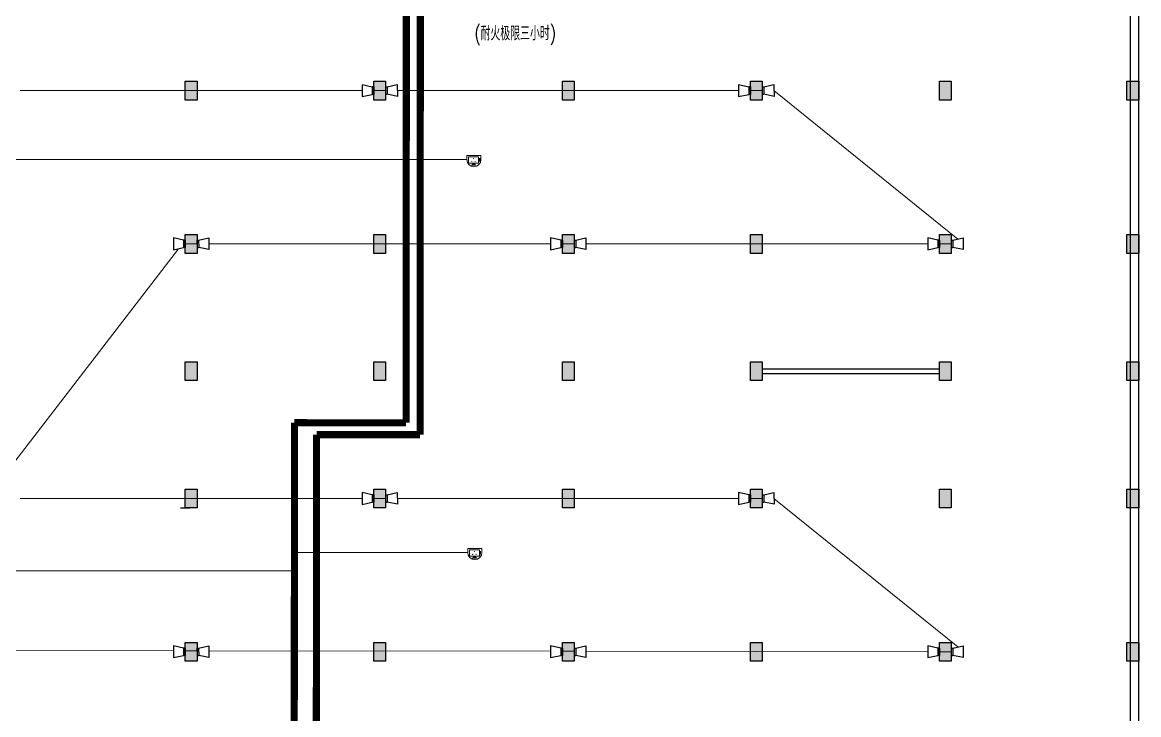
# Model space of a CAD drawing. Extents: x -1348811 to -222202, y -369435 to 53046.
# Drawn here: x -545229 to -497868, y -161227 to -131861 of the extents above; entities that cross this region are included whole.
import ezdxf

# ---------------------------------------------------------------- set-up
doc = ezdxf.new("R2010")
doc.units = 0
doc.header["$LTSCALE"] = 10
doc.header["$MEASUREMENT"] = 0
doc.linetypes.add('DASHED', pattern=[0.75, 0.5, -0.25])
doc.layers.get('0').update_dxf_attribs({"linetype": 'CONTINUOUS'})
for name, color, linetype in [('COLU', 1, 'CONTINUOUS'), ('COLU_HATCH', 252, 'CONTINUOUS'), ('jlq', 1, 'CONTINUOUS'), ('RD-equip', 3, 'CONTINUOUS'), ('TEXT', 7, 'CONTINUOUS'), ('wall', 8, 'CONTINUOUS')]:
    doc.layers.add(name, color=color, linetype=linetype)
doc.layers.add('RD-line', color=2, linetype='CONTINUOUS', lineweight=0)
doc.styles.add('_TEL_DIM', font='SIMPLEX', dxfattribs={"width": 0.8, "height": 3.5, "bigfont": 'HZTXT'})
doc.styles.add('FS2', font='tjromans.shx', dxfattribs={"width": 0.8, "bigfont": 'tjhztxt.shx'})
doc.linetypes.add('BRA', pattern='A,2.8,-0.1,["B",_TEL_DIM,S=0.07,R=0,X=0,Y=-0.12],-0.25', length=3.15)
doc.linetypes.add('CCTV', pattern='A,2.8,-0.1,["V",_TEL_DIM,S=0.07,R=0,X=0,Y=-0.12],-0.25', length=3.15)

# ---------------------------------------------------------------- blocks, each defined once
blk = doc.blocks.new('zw')
at = {"layer": 'COLU_HATCH'}
for points in [[(55950, -95800), (56450, -95800), (56450, -96600), (55950, -96600)], [(63950, -95800), (64450, -95800), (64450, -96600), (63950, -96600)], [(71950, -95800), (72450, -95800), (72450, -96600), (71950, -96600)], [(79927, -95800), (80427, -95800), (80427, -96600), (79927, -96600)], [(87950, -95800), (88450, -95800), (88450, -96600), (87950, -96600)], [(95900, -95800), (96400, -95800), (96400, -96600), (95900, -96600)], [(55950, -102300), (56450, -102300), (56450, -103100), (55950, -103100)], [(63950, -102300), (64450, -102300), (64450, -103100), (63950, -103100)], [(71950, -102300), (72450, -102300), (72450, -103100), (71950, -103100)], [(79927, -102300), (80427, -102300), (80427, -103100), (79927, -103100)], [(87950, -102300), (88450, -102300), (88450, -103100), (87950, -103100)], [(95900, -102300), (96400, -102300), (96400, -103100), (95900, -103100)], [(55950, -107700), (56450, -107700), (56450, -108500), (55950, -108500)], [(63950, -107700), (64450, -107700), (64450, -108500), (63950, -108500)], [(71950, -107700), (72450, -107700), (72450, -108500), (71950, -108500)], [(79927, -107700), (80427, -107700), (80427, -108500), (79927, -108500)], [(87950, -107700), (88450, -107700), (88450, -108500), (87950, -108500)], [(95900, -107700), (96400, -107700), (96400, -108500), (95900, -108500)], [(55950, -113100), (56450, -113100), (56450, -113900), (55950, -113900)], [(63950, -113100), (64450, -113100), (64450, -113900), (63950, -113900)], [(71950, -113100), (72450, -113100), (72450, -113900), (71950, -113900)], [(79927, -113100), (80427, -113100), (80427, -113900), (79927, -113900)], [(87950, -113100), (88450, -113100), (88450, -113900), (87950, -113900)], [(95900, -113100), (96400, -113100), (96400, -113900), (95900, -113900)], [(55950, -119600), (56450, -119600), (56450, -120400), (55950, -120400)], [(63950, -119600), (64450, -119600), (64450, -120400), (63950, -120400)], [(71950, -119600), (72450, -119600), (72450, -120400), (71950, -120400)], [(79927, -119600), (80427, -119600), (80427, -120400), (79927, -120400)], [(87950, -119600), (88450, -119600), (88450, -120400), (87950, -120400)], [(95900, -119600), (96400, -119600), (96400, -120400), (95900, -120400)]]:
    blk.add_hatch(color=256, dxfattribs=at).paths.add_polyline_path(points)
at = {"layer": 'COLU'}
for points in [[(55950, -95800), (56450, -95800), (56450, -96600), (55950, -96600)], [(63950, -95800), (64450, -95800), (64450, -96600), (63950, -96600)], [(71950, -95800), (72450, -95800), (72450, -96600), (71950, -96600)], [(79927, -95800), (80427, -95800), (80427, -96600), (79927, -96600)], [(87950, -95800), (88450, -95800), (88450, -96600), (87950, -96600)], [(95900, -95800), (96400, -95800), (96400, -96600), (95900, -96600)], [(55950, -102300), (56450, -102300), (56450, -103100), (55950, -103100)], [(63950, -102300), (64450, -102300), (64450, -103100), (63950, -103100)], [(71950, -102300), (72450, -102300), (72450, -103100), (71950, -103100)], [(79927, -102300), (80427, -102300), (80427, -103100), (79927, -103100)], [(87950, -102300), (88450, -102300), (88450, -103100), (87950, -103100)], [(95900, -102300), (96400, -102300), (96400, -103100), (95900, -103100)], [(55950, -107700), (56450, -107700), (56450, -108500), (55950, -108500)], [(63950, -107700), (64450, -107700), (64450, -108500), (63950, -108500)], [(71950, -107700), (72450, -107700), (72450, -108500), (71950, -108500)], [(79927, -107700), (80427, -107700), (80427, -108500), (79927, -108500)], [(87950, -107700), (88450, -107700), (88450, -108500), (87950, -108500)], [(95900, -107700), (96400, -107700), (96400, -108500), (95900, -108500)], [(55950, -113100), (56450, -113100), (56450, -113900), (55950, -113900)], [(63950, -113100), (64450, -113100), (64450, -113900), (63950, -113900)], [(71950, -113100), (72450, -113100), (72450, -113900), (71950, -113900)], [(79927, -113100), (80427, -113100), (80427, -113900), (79927, -113900)], [(87950, -113100), (88450, -113100), (88450, -113900), (87950, -113900)], [(95900, -113100), (96400, -113100), (96400, -113900), (95900, -113900)], [(55950, -119600), (56450, -119600), (56450, -120400), (55950, -120400)], [(63950, -119600), (64450, -119600), (64450, -120400), (63950, -120400)], [(71950, -119600), (72450, -119600), (72450, -120400), (71950, -120400)], [(79927, -119600), (80427, -119600), (80427, -120400), (79927, -120400)], [(87950, -119600), (88450, -119600), (88450, -120400), (87950, -120400)], [(95900, -119600), (96400, -119600), (96400, -120400), (95900, -120400)]]:
    blk.add_lwpolyline(points, close=True, dxfattribs=at)
blk = doc.blocks.new('jlqq')
at = {"layer": 'jlq'}
for p, q in [((97555, -132515), (97555, -97715)), ((97205, -132865), (97205, -98065))]:
    blk.add_line(p, q, dxfattribs=at)
blk = doc.blocks.new('adasdasdasd')
at = {"layer": 'RD-equip'}
for p, q in [((-154, 500), (-154, 430)), ((-154, 500), (159, 500)), ((159, 500), (159, 430)), ((-151, 430), (-251, 0)), ((-251, 0), (251, 0)), ((-154, 430), (159, 430)), ((251, 0), (158, 430))]:
    blk.add_line(p, q, dxfattribs=at)
blk = doc.blocks.new('PCY07')
at = {"color": 0, "lineweight": -2}
for p, q in [((-321, 0), (-321, 182)), ((-321, 182), (321, 182)), ((-249, -161), (-249, 129)), ((-249, 129), (205, 129)), ((205, 129), (205, -161)), ((321, 0), (321, 182)), ((205, -161), (-249, -161))]:
    blk.add_line(p, q, dxfattribs=at)
at = {"color": 0, "lineweight": -2, "const_width": 25}
for points in [[(-34, 48, 1), (-9, 48, 1)], [(-111, -81, 1), (-86, -81, 1)], [(67, -81, -1), (42, -81, -1)]]:
    blk.add_lwpolyline(points, format="xyb", close=True, dxfattribs=at)
at = {"color": 0, "lineweight": -2, "const_width": 80}
blk.add_lwpolyline([(245, 69), (245, -100)], dxfattribs=at)
at = {"color": 0, "lineweight": -2}
blk.add_lwpolyline([(-12, -162, 100, 250, 0), (-12, -272, 250, 250, 0)], format="xyseb", dxfattribs=at)
blk.add_arc((0, 0), 321, 180, 0, dxfattribs=at)

msp = doc.modelspace()

# ---------------------------------------------------------------- linework, layer by layer
at = {"layer": 'RD-line', "linetype": 'BRA', "ltscale": 0.8}
for p, q in [((-545317.8, -134758.4), (-530817.9, -134758)), ((-530317.7, -134758), (-529818.1, -134758)), ((-529317.8, -134758), (-514840.7, -134757.5)), ((-514340.4, -134757.5), (-513840.8, -134757.5)), ((-513340.6, -134751.2), (-505534.5, -141051.7)), ((-546602.9, -151856.1), (-538602.6, -141461.5)), ((-537818.1, -141257.5), (-538317.7, -141257.5)), ((-522817.9, -141257.5), (-537317.8, -141257.5)), ((-521818.1, -141257.5), (-522317.7, -141257.5)), ((-506817.9, -141257.5), (-521317.8, -141257.5)), ((-505818.1, -141257.5), (-506317.7, -141257.5)), ((-530817.9, -152059.4), (-545317.8, -152059.4)), ((-529818, -152059.4), (-530317.7, -152059.4)), ((-514840.7, -152059.4), (-529317.8, -152059.4)), ((-513840.4, -152059.4), (-514340.4, -152059.4)), ((-513340.6, -152051.2), (-505534.5, -158351.7)), ((-553318.2, -158499.6), (-538817.9, -158517.3)), ((-538317.7, -158517.9), (-537818.4, -158518.5)), ((-537318.1, -158519.1), (-522817.9, -158536.8)), ((-522317.7, -158537.4), (-521818.2, -158538)), ((-521317.9, -158538.6), (-506817.9, -158556.3)), ((-506317.7, -158556.9), (-505818.1, -158557.5))]:
    msp.add_line(p, q, dxfattribs=at)
at = {"layer": 'RD-line', "linetype": 'CCTV', "ltscale": 0.8}
for p, q in [((-566010.2, -137683.8), (-533675.1, -137678.8)), ((-526370.2, -137683.8), (-533675.1, -137678.8)), ((-526331.4, -154350.2), (-533686.6, -154345.2)), ((-566046, -155110.1), (-533687.1, -155132.3))]:
    msp.add_line(p, q, dxfattribs=at)
at = {"layer": 'RD-line', "linetype": 'DASHED', "const_width": 300}
for points in [[(-528945.4, -148845.7), (-528877.2, -17054)], [(-593371.5, -237505.2), (-593371.5, -219010.5), (-533731.1, -219010.5), (-533682.8, -148842.5)], [(-528945.4, -148845.7), (-533682.8, -148842.5)]]:
    msp.add_lwpolyline(points, dxfattribs=at)
at = {"layer": 'RD-line', "const_width": 300}
for points in [[(-528352.3, -149351.7), (-528284.5, -17454)], [(-544993, -240769.5), (-544993, -220503.5), (-532795.8, -220503.5), (-532747.2, -149351.7)], [(-532747.2, -149351.7), (-528352.3, -149351.7)]]:
    msp.add_lwpolyline(points, dxfattribs=at)
at = {"layer": 'wall'}
for p, q in [((-513817.7, -146559.4), (-506317.7, -146559.4)), ((-513817.7, -146759.4), (-506317.7, -146759.4))]:
    msp.add_line(p, q, dxfattribs=at)
at = {"layer": 'wall', "linetype": 'ByBlock'}
msp.add_line((-538517.7, -152459.4), (-538117.7, -152459.4), dxfattribs=at)

# ---------------------------------------------------------------- block references
at = {"layer": 'COLU'}
msp.add_blockref('zw', (-594267.7, -38559.4), dxfattribs=at)
at = {"layer": 'jlq'}
msp.add_blockref('jlqq', (-595422.9, -31344.6), dxfattribs=at)
at = {"layer": 'RD-equip'}
for p, rotation in [((-530817.9, -134757.4), 270.0494552518933), ((-514840.7, -134757.4), 270.0494552518933), ((-538817.9, -141257.4), 270.0494552518933), ((-522817.9, -141257.4), 270.0494552518933), ((-506817.9, -141257.4), 270.0494552518933), ((-530817.9, -152057.4), 270.0494552518936), ((-514840.7, -152057.4), 270.0494552518936), ((-538817.9, -158557.4), 270.0494552518936), ((-522817.9, -158557.4), 270.0494552518936), ((-506817.9, -158557.4), 270.0494552518936)]:
    msp.add_blockref('adasdasdasd', p, dxfattribs=dict(at, rotation=rotation))
at = {"layer": 'RD-equip', "xscale": -1}
for p, rotation in [((-529317.8, -134751.2), 90.43838675282257), ((-513340.6, -134751.2), 90.43838675282257), ((-537317.8, -141251.2), 90.43838675303095), ((-521317.8, -141251.2), 90.43838675282257), ((-505317.8, -141251.2), 90.43838675282257), ((-529317.8, -152051.2), 90.43838675282575), ((-513340.6, -152051.2), 90.43838675282575), ((-537317.8, -158551.2), 90.43838675303415), ((-521317.8, -158551.2), 90.43838675282575), ((-505317.8, -158551.2), 90.43838675282575)]:
    msp.add_blockref('adasdasdasd', p, dxfattribs=dict(at, rotation=rotation))
at = {"layer": 'RD-equip', "color": 3, "lineweight": 0, "xscale": 0.9345000046305358, "yscale": 0.9345000045723282, "zscale": 0.9345000046725}
for p in [(-526070.5, -137683.8), (-526031.6, -154350.2)]:
    msp.add_blockref('PCY07', p, dxfattribs=at)

# ---------------------------------------------------------------- texts
at = {"layer": 'TEXT', "style": 'FS2', "width": 0.7}
msp.add_text('(耐火极限三小时)', height=600, rotation=0.16112, dxfattribs=at).set_placement((-526043, -132633))

doc.saveas('drawing.dxf')
